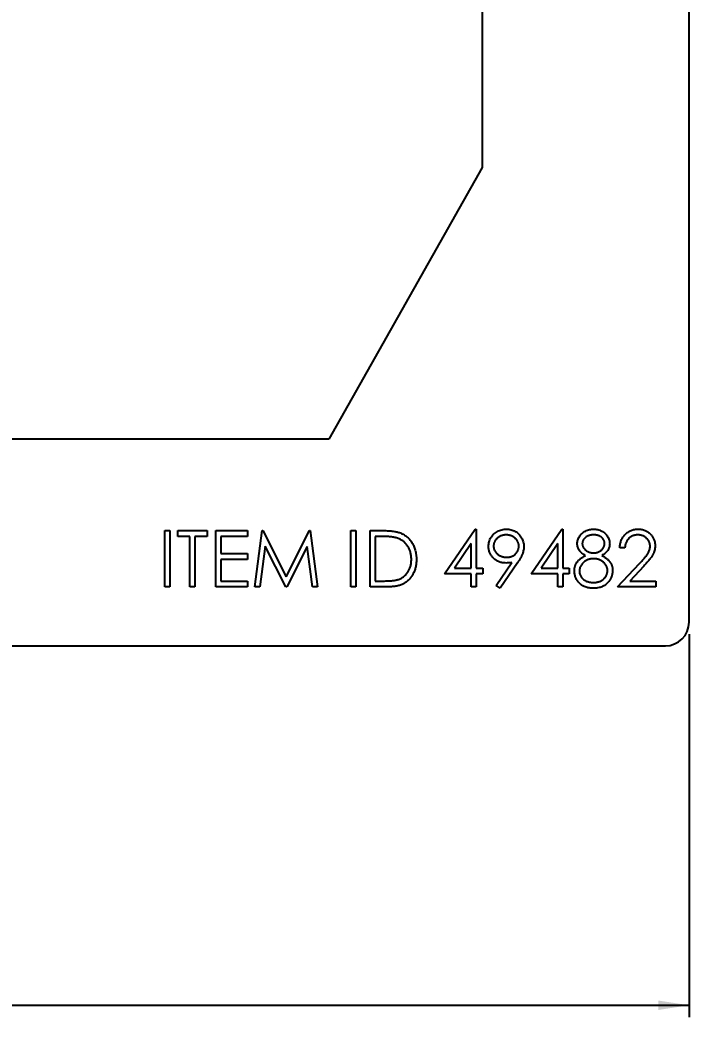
# Model space of a CAD drawing. Header units: millimetres. Extents: x 10 to 411, y 8 to 288.
# Drawn here: x 182.9 to 239.5, y 114.4 to 198.8 of the extents above; entities that cross this region are included whole.
import ezdxf

# ---------------------------------------------------------------- set-up
doc = ezdxf.new("R2010")
doc.units = ezdxf.units.MM
doc.layers.add('DIMENSIONS', color=124, linetype='Continuous')
doc.styles.add('SLDTEXTSTYLE1', font='TXT', dxfattribs={"width": 0.75})
doc.dimstyles.new('SLDDIMSTYLE0', dxfattribs={"dimtxt": 3.5, "dimasz": 2.6, "dimexe": 0, "dimexo": 0.0625, "dimgap": 0.875, "dimtad": 1, "dimlfac": 2, "dimrnd": 1e-09, "dimzin": 12, "dimdsep": 46, "dimtxsty": 'SLDTEXTSTYLE1', "dimsah": 1, "dimcen": 0.09, "dimadec": 0, "dimazin": 3, "dimtfac": 1, "dimtofl": 0, "dimtmove": 0, "dimatfit": 3, "dimfxl": 1, "dimfrac": 2, "dimtolj": 1, "dimtzin": 12, "dimarcsym": 0})

# ---------------------------------------------------------------- blocks, each defined once
blk = doc.blocks.new('_D')
at = {"layer": 'DIMENSIONS'}
for p, q in [((41.006, 146.83), (41.006, 114.391)), ((239.506, 146.83), (239.506, 114.391)), ((41.006, 115.391), (239.506, 115.391))]:
    blk.add_line(p, q, dxfattribs=at)
for points in [[(41.006, 115.391), (43.606, 114.991), (43.606, 115.791)], [(239.506, 115.391), (236.906, 115.791), (236.906, 114.991)]]:
    blk.add_solid(points, dxfattribs=at)
at = {"layer": 'DIMENSIONS', "insert": (136.377, 119.903), "char_height": 3.5, "attachment_point": 1, "style": 'SLDTEXTSTYLE1'}
blk.add_mtext('397', dxfattribs=at)

msp = doc.modelspace()

# ---------------------------------------------------------------- linework, layer by layer
at = {"color": 7, "linetype": 'Continuous', "lineweight": 25}
for p, q in [((222.0063, 258.2297), (222.0063, 186.3297)), ((239.5063, 147.8297), (239.5063, 258.2297)), ((222.0063, 186.3297), (209.0063, 163.3297)), ((209.0063, 163.3297), (181.5063, 163.3297)), ((195.1168, 155.5922), (195.5442, 155.5922)), ((195.1168, 150.8297), (195.1168, 155.5922)), ((195.5442, 155.5922), (195.5442, 150.8297)), ((196.2159, 155.5922), (198.7192, 155.5922)), ((196.2159, 155.1037), (196.2159, 155.5922)), ((198.7192, 155.5922), (198.7192, 155.1037)), ((199.4519, 155.5922), (202.1385, 155.5922)), ((199.4519, 150.8297), (199.4519, 155.5922)), ((202.1385, 155.5922), (202.1385, 155.1037)), ((202.749, 150.8297), (203.3777, 155.5922)), ((203.3777, 155.5922), (203.4388, 155.5922)), ((203.4388, 155.5922), (205.4051, 151.6845)), ((205.4051, 151.6845), (207.3665, 155.5922)), ((207.3665, 155.5922), (207.4285, 155.5922)), ((207.4285, 155.5922), (208.0611, 150.8297)), ((210.8697, 155.5922), (211.2971, 155.5922)), ((210.8697, 150.8297), (210.8697, 155.5922)), ((211.2971, 155.5922), (211.2971, 150.8297)), ((212.5183, 155.5922), (213.4799, 155.5922)), ((212.5183, 150.8297), (212.5183, 155.5922)), ((218.8072, 151.9287), (221.4069, 155.7143)), ((221.4069, 155.7143), (221.4938, 155.7143)), ((221.4938, 155.7143), (221.4938, 152.4172)), ((226.1341, 151.9287), (228.7339, 155.7143)), ((228.7339, 155.7143), (228.8207, 155.7143)), ((228.8207, 155.7143), (228.8207, 152.4172)), ((197.2539, 155.1037), (196.2159, 155.1037)), ((197.2539, 150.8297), (197.2539, 155.1037)), ((197.6813, 155.1037), (197.6813, 150.8297)), ((198.7192, 155.1037), (197.6813, 155.1037)), ((199.8793, 155.1037), (199.8793, 153.6383)), ((202.1385, 155.1037), (199.8793, 155.1037)), ((213.2805, 155.1037), (212.9457, 155.1037)), ((212.9457, 155.1037), (212.9457, 151.3182)), ((203.6344, 154.2642), (203.1793, 150.8297)), ((205.3602, 150.8297), (203.6344, 154.2642)), ((207.1757, 154.2566), (205.4566, 150.8297)), ((207.6318, 150.8297), (207.1757, 154.2566)), ((221.0664, 154.4855), (219.6468, 152.4172)), ((221.0664, 152.4172), (221.0664, 154.4855)), ((228.3933, 154.4855), (226.9737, 152.4172)), ((228.3933, 152.4172), (228.3933, 154.4855)), ((234.0716, 154.1268), (233.6442, 154.1268)), ((199.8793, 153.6383), (202.1385, 153.6383)), ((199.8793, 153.1499), (199.8793, 151.3182)), ((202.1385, 153.1499), (199.8793, 153.1499)), ((202.1385, 153.6383), (202.1385, 153.1499)), ((223.1671, 150.9451), (224.4913, 152.8808)), ((224.975, 152.8522), (223.5087, 150.7076)), ((219.6468, 152.4172), (221.0664, 152.4172)), ((221.4938, 152.4172), (222.0433, 152.4172)), ((222.0433, 152.4172), (222.0433, 151.9287)), ((226.9737, 152.4172), (228.3933, 152.4172)), ((228.8207, 152.4172), (229.3702, 152.4172)), ((229.3702, 152.4172), (229.3702, 151.9287)), ((233.4611, 150.8297), (235.3081, 152.8007)), ((235.6725, 152.5899), (234.4809, 151.3182)), ((199.8793, 151.3182), (202.1385, 151.3182)), ((202.1385, 151.3182), (202.1385, 150.8297)), ((212.9457, 151.3182), (213.4923, 151.3182)), ((221.0664, 151.9287), (218.8072, 151.9287)), ((221.0664, 150.8297), (221.0664, 151.9287)), ((221.4938, 151.9287), (221.4938, 150.8297)), ((222.0433, 151.9287), (221.4938, 151.9287)), ((228.3933, 151.9287), (226.1341, 151.9287)), ((228.3933, 150.8297), (228.3933, 151.9287)), ((228.8207, 151.9287), (228.8207, 150.8297)), ((229.3702, 151.9287), (228.8207, 151.9287)), ((234.4809, 151.3182), (236.6971, 151.3182)), ((236.6971, 151.3182), (236.6971, 150.8297)), ((195.5442, 150.8297), (195.1168, 150.8297)), ((197.6813, 150.8297), (197.2539, 150.8297)), ((202.1385, 150.8297), (199.4519, 150.8297)), ((203.1793, 150.8297), (202.749, 150.8297)), ((205.4566, 150.8297), (205.3602, 150.8297)), ((208.0611, 150.8297), (207.6318, 150.8297)), ((211.2971, 150.8297), (210.8697, 150.8297)), ((213.9942, 150.8297), (212.5183, 150.8297)), ((221.4938, 150.8297), (221.0664, 150.8297)), ((223.5087, 150.7076), (223.1671, 150.9451)), ((228.8207, 150.8297), (228.3933, 150.8297)), ((236.6971, 150.8297), (233.4611, 150.8297)), ((43.0063, 145.8297), (237.5063, 145.8297))]:
    msp.add_line(p, q, dxfattribs=at)
msp.add_arc((237.5063, 147.8297), 2, 270, 0, dxfattribs=at)
for points, knots in [([(213.4799, 155.5922), (213.5636, 155.5916), (213.7252, 155.5904), (213.9587, 155.583), (214.1747, 155.57), (214.3726, 155.551), (214.5529, 155.5276), (214.715, 155.4984), (214.8599, 155.4638), (214.949, 155.4344), (214.9911, 155.4205)], [0, 0, 0, 0, 0.1642892, 0.3174059, 0.4588436, 0.5893665, 0.7078313, 0.81577, 0.9128799, 1, 1, 1, 1]), ([(214.9911, 155.4205), (215.0462, 155.3995), (215.1552, 155.3579), (215.3103, 155.2796), (215.4563, 155.1909), (215.5941, 155.0916), (215.7203, 154.979), (215.8401, 154.8578), (215.9484, 154.7237), (216.0476, 154.5793), (216.1371, 154.4265), (216.2148, 154.2655), (216.2794, 154.0971), (216.333, 153.9218), (216.3753, 153.7392), (216.4041, 153.5491), (216.4231, 153.3522), (216.425, 153.2186), (216.426, 153.1508)], [0, 0, 0, 0, 0.061545, 0.1216943, 0.1811549, 0.2398754, 0.2987019, 0.3576474, 0.4176048, 0.478494, 0.5404071, 0.602345, 0.6650043, 0.7285593, 0.7936505, 0.8605343, 0.929236, 1, 1, 1, 1]), ([(222.5317, 154.2556), (222.5341, 154.3222), (222.5387, 154.453), (222.576, 154.6441), (222.6373, 154.8248), (222.7228, 154.9946), (222.8305, 155.1511), (222.9599, 155.2921), (223.1103, 155.4155), (223.2782, 155.5217), (223.4596, 155.607), (223.6497, 155.67), (223.8469, 155.707), (223.9804, 155.7118), (224.0477, 155.7143)], [0, 0, 0, 0, 0.0852491, 0.1673266, 0.2481753, 0.3288291, 0.4099081, 0.4905845, 0.5729935, 0.6582649, 0.7442216, 0.8290604, 0.9139383, 1, 1, 1, 1]), ([(224.0477, 155.7143), (224.1137, 155.7118), (224.244, 155.7069), (224.4357, 155.6709), (224.6194, 155.6101), (224.7939, 155.5262), (224.9554, 155.421), (225.1007, 155.2956), (225.2264, 155.15), (225.3323, 154.9877), (225.4173, 154.8133), (225.4787, 154.6312), (225.5164, 154.4429), (225.5212, 154.3152), (225.5236, 154.2508)], [0, 0, 0, 0, 0.0855321, 0.1690034, 0.2519432, 0.335682, 0.4194086, 0.5012649, 0.5837029, 0.6680004, 0.7519187, 0.8345977, 0.9165257, 1, 1, 1, 1]), ([(230.0418, 154.4922), (230.0441, 154.5429), (230.0485, 154.645), (230.0847, 154.7968), (230.1437, 154.946), (230.2238, 155.0917), (230.3237, 155.2291), (230.4435, 155.3523), (230.5804, 155.4602), (230.7337, 155.5508), (230.8986, 155.6245), (231.0727, 155.6754), (231.2528, 155.7086), (231.3754, 155.7124), (231.4376, 155.7143)], [0, 0, 0, 0, 0.0740584, 0.1488704, 0.2266677, 0.3077348, 0.3911572, 0.4739294, 0.5579278, 0.6449893, 0.7333641, 0.821092, 0.9092872, 1, 1, 1, 1]), ([(231.4376, 155.7143), (231.4981, 155.7123), (231.6175, 155.7085), (231.7931, 155.6761), (231.961, 155.622), (232.1208, 155.5487), (232.2696, 155.4584), (232.401, 155.349), (232.5171, 155.2263), (232.6132, 155.089), (232.6923, 154.9438), (232.7474, 154.7919), (232.7827, 154.6366), (232.7872, 154.5315), (232.7894, 154.4788)], [0, 0, 0, 0, 0.0894097, 0.1763058, 0.2626259, 0.3494457, 0.4354983, 0.5189281, 0.6013547, 0.6842564, 0.7658067, 0.8448769, 0.9222798, 1, 1, 1, 1]), ([(233.6442, 154.1268), (233.647, 154.1835), (233.6525, 154.2949), (233.6781, 154.4572), (233.7148, 154.6124), (233.7666, 154.7592), (233.831, 154.8989), (233.9082, 155.0309), (233.9996, 155.1547), (234.1033, 155.2692), (234.2159, 155.3742), (234.3374, 155.4649), (234.4651, 155.5415), (234.5986, 155.6056), (234.7394, 155.6537), (234.8862, 155.6894), (235.0397, 155.7108), (235.1442, 155.7131), (235.1974, 155.7143)], [0, 0, 0, 0, 0.0687908, 0.1351033, 0.1989787, 0.2619043, 0.323495, 0.3851954, 0.4469692, 0.5097648, 0.5722506, 0.6334052, 0.6932512, 0.7525832, 0.8125793, 0.8732751, 0.9355499, 1, 1, 1, 1]), ([(235.1974, 155.7143), (235.2496, 155.7131), (235.3522, 155.7107), (235.502, 155.69), (235.6446, 155.6577), (235.7797, 155.6124), (235.9062, 155.5515), (236.0252, 155.4783), (236.138, 155.3936), (236.2395, 155.2939), (236.3327, 155.1875), (236.4131, 155.0739), (236.482, 154.9566), (236.5394, 154.8346), (236.5816, 154.7069), (236.6137, 154.5752), (236.6319, 154.4383), (236.6346, 154.3456), (236.6361, 154.2985)], [0, 0, 0, 0, 0.0694755, 0.1365168, 0.2007888, 0.2638297, 0.325735, 0.3872907, 0.4495092, 0.5129678, 0.5762752, 0.6375801, 0.6979026, 0.7571721, 0.8165985, 0.8766532, 0.9372896, 1, 1, 1, 1]), ([(214.744, 154.9702), (214.7041, 154.9812), (214.6192, 155.0047), (214.4806, 155.0303), (214.3246, 155.0529), (214.1506, 155.072), (213.9587, 155.0858), (213.7487, 155.0961), (213.5207, 155.103), (213.3626, 155.1035), (213.2805, 155.1037)], [0, 0, 0, 0, 0.0843186, 0.1792845, 0.2865825, 0.4051115, 0.5355929, 0.6781902, 0.8329758, 1, 1, 1, 1]), ([(215.9986, 153.1518), (215.9979, 153.2075), (215.9965, 153.3169), (215.9792, 153.4775), (215.954, 153.6319), (215.9176, 153.7802), (215.8712, 153.9226), (215.8132, 154.0584), (215.747, 154.1891), (215.6682, 154.3115), (215.5819, 154.4273), (215.4861, 154.5334), (215.3824, 154.63), (215.2719, 154.7186), (215.1514, 154.7957), (215.0238, 154.8647), (214.8873, 154.9232), (214.7923, 154.9543), (214.744, 154.9702)], [0, 0, 0, 0, 0.0701512, 0.1378126, 0.2032262, 0.2671741, 0.330024, 0.3917943, 0.4530844, 0.5143339, 0.575, 0.6348655, 0.6941163, 0.7534416, 0.8131258, 0.8740797, 0.936007, 1, 1, 1, 1]), ([(224.0257, 155.2258), (223.9895, 155.2248), (223.9183, 155.2227), (223.8134, 155.2105), (223.7129, 155.1883), (223.6161, 155.1578), (223.5232, 155.1184), (223.4342, 155.0708), (223.3498, 155.0139), (223.2706, 154.9494), (223.197, 154.8799), (223.1342, 154.804), (223.0803, 154.7256), (223.0356, 154.6437), (223.0016, 154.5577), (222.9763, 154.4683), (222.9618, 154.375), (222.9601, 154.3116), (222.9591, 154.2794)], [0, 0, 0, 0, 0.0687118, 0.1348121, 0.1995376, 0.2633349, 0.3267475, 0.3903285, 0.4541258, 0.5192033, 0.5835101, 0.6454972, 0.7052898, 0.7634876, 0.8218564, 0.8800043, 0.9391077, 1, 1, 1, 1]), ([(225.0962, 154.2794), (225.0952, 154.3116), (225.0935, 154.375), (225.079, 154.4683), (225.0537, 154.5577), (225.0197, 154.6437), (224.9749, 154.7256), (224.9212, 154.8044), (224.8573, 154.8796), (224.7838, 154.9495), (224.7046, 155.0139), (224.6201, 155.0708), (224.5312, 155.1184), (224.4382, 155.1578), (224.3412, 155.1884), (224.24, 155.2105), (224.1342, 155.2227), (224.0623, 155.2248), (224.0257, 155.2258)], [0, 0, 0, 0, 0.0607601, 0.1197352, 0.1777569, 0.235999, 0.2940704, 0.3537332, 0.4159726, 0.4801398, 0.5450761, 0.6087349, 0.6721779, 0.7354528, 0.7991116, 0.8642837, 0.9308371, 1, 1, 1, 1]), ([(231.4137, 155.2258), (231.3803, 155.225), (231.315, 155.2232), (231.2191, 155.2142), (231.128, 155.1965), (231.0406, 155.1731), (230.9582, 155.1414), (230.8796, 155.1041), (230.8062, 155.0588), (230.737, 155.008), (230.6747, 154.952), (230.6195, 154.8938), (230.5736, 154.832), (230.5346, 154.7683), (230.5063, 154.7008), (230.4852, 154.6315), (230.4709, 154.5596), (230.4698, 154.5104), (230.4692, 154.4855)], [0, 0, 0, 0, 0.0752433, 0.1472088, 0.2164471, 0.284025, 0.3506554, 0.4150313, 0.4796298, 0.5446516, 0.6080442, 0.6678276, 0.7251142, 0.7809917, 0.835527, 0.8894382, 0.9440721, 1, 1, 1, 1]), ([(232.362, 154.4951), (232.3613, 154.5177), (232.3599, 154.5626), (232.348, 154.6289), (232.3285, 154.6937), (232.302, 154.7576), (232.2671, 154.8195), (232.2258, 154.8806), (232.1756, 154.9394), (232.1193, 154.9973), (232.0554, 155.0509), (231.9841, 155.098), (231.9057, 155.1381), (231.8203, 155.1706), (231.7281, 155.195), (231.6296, 155.2133), (231.524, 155.2236), (231.4513, 155.2251), (231.4137, 155.2258)], [0, 0, 0, 0, 0.0509024, 0.101034, 0.1510838, 0.203062, 0.2562484, 0.3108467, 0.3687691, 0.430015, 0.4925196, 0.5560487, 0.6219957, 0.6901924, 0.7613849, 0.8363562, 0.915487, 1, 1, 1, 1]), ([(235.1754, 155.2258), (235.1382, 155.2249), (235.0651, 155.223), (234.9577, 155.2096), (234.8552, 155.1865), (234.7575, 155.155), (234.6642, 155.1149), (234.576, 155.065), (234.4929, 155.0054), (234.4148, 154.9379), (234.3429, 154.8627), (234.2797, 154.7788), (234.2245, 154.6879), (234.1763, 154.5901), (234.1372, 154.4846), (234.1073, 154.3717), (234.0836, 154.2519), (234.0757, 154.1692), (234.0716, 154.1268)], [0, 0, 0, 0, 0.0644387, 0.1265469, 0.1868872, 0.2458775, 0.3040409, 0.3621912, 0.4209759, 0.4806603, 0.5406003, 0.6006891, 0.6619358, 0.7244425, 0.7890384, 0.8563138, 0.926352, 1, 1, 1, 1]), ([(236.2087, 154.2604), (236.2078, 154.2929), (236.2061, 154.3569), (236.191, 154.4508), (236.1683, 154.5414), (236.1357, 154.6289), (236.0927, 154.7125), (236.0404, 154.7923), (235.98, 154.8694), (235.9101, 154.9418), (235.8333, 155.008), (235.7522, 155.0667), (235.6664, 155.1157), (235.5763, 155.1559), (235.4821, 155.1875), (235.3836, 155.2093), (235.2811, 155.223), (235.2111, 155.2249), (235.1754, 155.2258)], [0, 0, 0, 0, 0.0619654, 0.1221219, 0.1809885, 0.2399332, 0.2999058, 0.3599888, 0.4217757, 0.4865758, 0.5515348, 0.6150175, 0.6772586, 0.73973, 0.8030501, 0.8664951, 0.9319735, 1, 1, 1, 1]), ([(223.9904, 152.8446), (223.9404, 152.8459), (223.8423, 152.8484), (223.698, 152.8683), (223.5594, 152.899), (223.4268, 152.9448), (223.2997, 153.0017), (223.1783, 153.0722), (223.0629, 153.1553), (222.9548, 153.2503), (222.8564, 153.3546), (222.7687, 153.465), (222.6958, 153.5829), (222.6353, 153.7056), (222.5894, 153.8351), (222.556, 153.9699), (222.5354, 154.1109), (222.533, 154.2069), (222.5317, 154.2556)], [0, 0, 0, 0, 0.0662949, 0.1301311, 0.1928622, 0.25436, 0.3159098, 0.3773381, 0.4402053, 0.5041751, 0.5680336, 0.6302277, 0.6908615, 0.7514218, 0.8114657, 0.8727505, 0.9353907, 1, 1, 1, 1]), ([(222.9591, 154.2794), (222.96, 154.2473), (222.9616, 154.1838), (222.9773, 154.0906), (223.0035, 154.0012), (223.0386, 153.9148), (223.0849, 153.8322), (223.1417, 153.7539), (223.2082, 153.6789), (223.2837, 153.6084), (223.3662, 153.5437), (223.4544, 153.4872), (223.5467, 153.4395), (223.6433, 153.4012), (223.7437, 153.3704), (223.8488, 153.3484), (223.958, 153.3362), (224.0321, 153.3341), (224.0696, 153.3331)], [0, 0, 0, 0, 0.05953959, 0.11742296, 0.17444044, 0.23173389, 0.28972198, 0.3492004, 0.41051553, 0.47508028, 0.54009448, 0.6044441, 0.66869667, 0.7321102, 0.79673935, 0.86290573, 0.93046164, 1, 1, 1, 1]), ([(224.0696, 153.3331), (224.1075, 153.3341), (224.1812, 153.3361), (224.2892, 153.3484), (224.3912, 153.3701), (224.4874, 153.4013), (224.5787, 153.4389), (224.6638, 153.4868), (224.7426, 153.544), (224.8158, 153.6082), (224.8808, 153.6796), (224.9387, 153.7543), (224.9879, 153.8327), (225.0268, 153.9157), (225.0587, 154.0013), (225.0808, 154.0909), (225.093, 154.184), (225.0951, 154.2473), (225.0962, 154.2794)], [0, 0, 0, 0, 0.072713, 0.1415475, 0.2083625, 0.2724616, 0.33539, 0.3977113, 0.4593834, 0.5220982, 0.5843148, 0.6443919, 0.703345, 0.7615089, 0.8200305, 0.878517, 0.9382645, 1, 1, 1, 1]), ([(225.5236, 154.2508), (225.522, 154.2008), (225.5187, 154.0994), (225.4959, 153.9453), (225.4573, 153.7883), (225.4134, 153.6553), (225.371, 153.5455), (225.3311, 153.4587), (225.2869, 153.3674), (225.2353, 153.2725), (225.1798, 153.1728), (225.1172, 153.0693), (225.0487, 152.9618), (225, 152.8893), (224.975, 152.8522)], [0, 0, 0, 0, 0.09832, 0.1994175, 0.3056026, 0.4161624, 0.4745824, 0.5370065, 0.6038574, 0.6740896, 0.749417, 0.8282535, 0.9120542, 1, 1, 1, 1]), ([(230.7373, 153.4828), (230.6821, 153.513), (230.5751, 153.5713), (230.4335, 153.6784), (230.3119, 153.7945), (230.2136, 153.9219), (230.1362, 154.0567), (230.0831, 154.198), (230.0472, 154.3432), (230.0436, 154.4424), (230.0418, 154.4922)], [0, 0, 0, 0, 0.1458601, 0.2824259, 0.4108504, 0.5350294, 0.6547011, 0.7701334, 0.8845558, 1, 1, 1, 1]), ([(230.4692, 154.4855), (230.4702, 154.4606), (230.472, 154.4115), (230.4863, 154.3389), (230.5076, 154.2676), (230.5412, 154.1992), (230.5814, 154.1314), (230.631, 154.0659), (230.6902, 154.0024), (230.7569, 153.9415), (230.8296, 153.8845), (230.9066, 153.835), (230.987, 153.7936), (231.0698, 153.7591), (231.1561, 153.7323), (231.2451, 153.7133), (231.3371, 153.7015), (231.3994, 153.7001), (231.4309, 153.6994)], [0, 0, 0, 0, 0.0545639, 0.1078262, 0.1619237, 0.2175097, 0.2744983, 0.3348148, 0.3975549, 0.4647546, 0.5329012, 0.6000972, 0.6653542, 0.7310836, 0.7968835, 0.8632916, 0.9308312, 1, 1, 1, 1]), ([(231.4309, 153.6994), (231.4714, 153.7006), (231.5519, 153.703), (231.6707, 153.7249), (231.7862, 153.7595), (231.8971, 153.8068), (232.0007, 153.8662), (232.093, 153.9372), (232.1733, 154.0184), (232.2407, 154.1083), (232.2929, 154.2041), (232.3336, 154.3001), (232.3574, 154.3976), (232.3605, 154.4628), (232.362, 154.4951)], [0, 0, 0, 0, 0.0896899, 0.178494, 0.2668378, 0.3565582, 0.4453342, 0.5308058, 0.6140762, 0.6977071, 0.7791419, 0.8553536, 0.9285568, 1, 1, 1, 1]), ([(232.7894, 154.4788), (232.7875, 154.4272), (232.7836, 154.3257), (232.7514, 154.1777), (232.6971, 154.0392), (232.6229, 153.9085), (232.5263, 153.7879), (232.4084, 153.676), (232.2703, 153.5719), (232.1666, 153.5131), (232.113, 153.4828)], [0, 0, 0, 0, 0.121904, 0.2394126, 0.3554101, 0.4720907, 0.592859, 0.7187035, 0.8548924, 1, 1, 1, 1]), ([(235.3081, 152.8007), (235.353, 152.8476), (235.4394, 152.9378), (235.5616, 153.0695), (235.6713, 153.1916), (235.7693, 153.304), (235.8534, 153.4082), (235.9281, 153.501), (235.9879, 153.5864), (236.0528, 153.6854), (236.1157, 153.8062), (236.1698, 153.9539), (236.2027, 154.106), (236.2067, 154.2087), (236.2087, 154.2604)], [0, 0, 0, 0, 0.1108026, 0.2128292, 0.3061013, 0.3906473, 0.4669245, 0.534481, 0.5935869, 0.644557, 0.7362005, 0.825024, 0.9119856, 1, 1, 1, 1]), ([(236.6361, 154.2985), (236.6338, 154.2322), (236.6292, 154.1007), (236.5901, 153.9075), (236.5291, 153.7202), (236.4556, 153.5695), (236.3815, 153.4481), (236.3147, 153.3482), (236.2365, 153.2405), (236.1458, 153.1256), (236.0444, 153.0024), (235.9314, 152.8711), (235.8061, 152.733), (235.7181, 152.6387), (235.6725, 152.5899)], [0, 0, 0, 0, 0.0987022, 0.1956723, 0.2924224, 0.3913425, 0.4444624, 0.5042288, 0.5703523, 0.6425458, 0.7222875, 0.8079211, 0.9004695, 1, 1, 1, 1]), ([(216.426, 153.1508), (216.4251, 153.092), (216.4234, 152.976), (216.4083, 152.805), (216.3863, 152.6391), (216.3522, 152.4791), (216.3108, 152.3235), (216.2578, 152.1741), (216.1971, 152.0294), (216.1262, 151.8914), (216.0485, 151.7606), (215.965, 151.6374), (215.876, 151.5234), (215.7805, 151.4183), (215.6798, 151.3223), (215.5732, 151.2345), (215.4605, 151.1567), (215.3421, 151.0859), (215.2147, 151.0241), (215.0757, 150.9718), (214.9246, 150.9285), (214.7618, 150.8923), (214.587, 150.8636), (214.4, 150.8444), (214.201, 150.8314), (214.0645, 150.8303), (213.9942, 150.8297)], [0, 0, 0, 0, 0.0460807, 0.0908068, 0.1342953, 0.1770244, 0.2188227, 0.2602441, 0.3010799, 0.3416139, 0.3815834, 0.4201196, 0.4580746, 0.4947385, 0.5311946, 0.5669337, 0.6027127, 0.6383266, 0.6748532, 0.7134674, 0.7544418, 0.7978154, 0.8439895, 0.8930716, 0.9449633, 1, 1, 1, 1]), ([(214.8537, 151.4393), (214.8972, 151.4546), (214.9831, 151.4849), (215.1068, 151.5401), (215.2221, 151.6054), (215.3311, 151.6781), (215.4322, 151.7606), (215.5267, 151.8512), (215.6143, 151.9503), (215.6942, 152.0578), (215.7656, 152.1731), (215.8275, 152.2949), (215.8817, 152.422), (215.9243, 152.5563), (215.9576, 152.6966), (215.9813, 152.843), (215.996, 152.9953), (215.9977, 153.099), (215.9986, 153.1518)], [0, 0, 0, 0, 0.0624145, 0.12333823, 0.18312454, 0.24178299, 0.30057888, 0.35968007, 0.41888164, 0.47953066, 0.54085054, 0.6023034, 0.66446321, 0.72780572, 0.79289481, 0.85967233, 0.9284644, 1, 1, 1, 1]), ([(224.4913, 152.8808), (224.4068, 152.8705), (224.2405, 152.8502), (224.0729, 152.8464), (223.9904, 152.8446)], [0, 0, 0, 0, 0.5078576, 1, 1, 1, 1]), ([(229.7976, 152.1777), (229.7984, 152.2111), (229.7999, 152.2772), (229.8107, 152.3748), (229.828, 152.4697), (229.8515, 152.5625), (229.8833, 152.6523), (229.9217, 152.7395), (229.9665, 152.8244), (230.0184, 152.9074), (230.0786, 152.9872), (230.1469, 153.0653), (230.2245, 153.1405), (230.3106, 153.2136), (230.4041, 153.2859), (230.5076, 153.3536), (230.6183, 153.4215), (230.697, 153.462), (230.7373, 153.4828)], [0, 0, 0, 0, 0.0588536, 0.1163155, 0.1726748, 0.2287804, 0.2845804, 0.3402565, 0.3966298, 0.4535073, 0.5123182, 0.5726484, 0.6360219, 0.7023629, 0.7714831, 0.8441845, 0.9200698, 1, 1, 1, 1]), ([(231.4414, 153.2109), (231.399, 153.2102), (231.316, 153.2087), (231.1942, 153.1923), (231.0774, 153.1694), (230.9659, 153.1346), (230.8597, 153.0894), (230.7583, 153.0351), (230.6624, 152.9709), (230.5734, 152.8976), (230.4922, 152.8186), (230.4209, 152.7349), (230.3603, 152.6482), (230.3116, 152.5573), (230.2715, 152.4642), (230.2453, 152.3665), (230.2284, 152.2661), (230.2261, 152.1978), (230.225, 152.1634)], [0, 0, 0, 0, 0.0712687, 0.1398118, 0.2064974, 0.2715352, 0.3360818, 0.4005284, 0.4649838, 0.5300503, 0.5944234, 0.6555827, 0.7148491, 0.7721151, 0.8289992, 0.8851222, 0.9420794, 1, 1, 1, 1]), ([(232.6063, 152.2083), (232.605, 152.2407), (232.6026, 152.3048), (232.5872, 152.3997), (232.5601, 152.4915), (232.5229, 152.5811), (232.4734, 152.6667), (232.4151, 152.7507), (232.3447, 152.8307), (232.2653, 152.9072), (232.1786, 152.978), (232.0866, 153.0406), (231.9897, 153.0933), (231.8884, 153.1362), (231.7827, 153.1699), (231.6728, 153.1935), (231.5585, 153.2083), (231.4809, 153.2101), (231.4414, 153.2109)], [0, 0, 0, 0, 0.05733943, 0.11306333, 0.16918145, 0.22577456, 0.2838263, 0.34345428, 0.40590696, 0.47139226, 0.53800283, 0.60306356, 0.66760183, 0.73222544, 0.79700481, 0.86304799, 0.93035699, 1, 1, 1, 1]), ([(232.113, 153.4828), (232.152, 153.4625), (232.228, 153.4229), (232.3363, 153.359), (232.4353, 153.2918), (232.5277, 153.2242), (232.6118, 153.1538), (232.6869, 153.0803), (232.7546, 153.0055), (232.8137, 152.9281), (232.8657, 152.8484), (232.9106, 152.766), (232.949, 152.6814), (232.9794, 152.5933), (233.0045, 152.5033), (233.0217, 152.4101), (233.031, 152.3143), (233.0328, 152.2496), (233.0337, 152.2168)], [0, 0, 0, 0, 0.0795248, 0.1551, 0.2272198, 0.2959105, 0.3620559, 0.4255201, 0.4858127, 0.5444947, 0.6014596, 0.6578406, 0.7139745, 0.769468, 0.82613, 0.8828854, 0.9407009, 1, 1, 1, 1]), ([(231.409, 150.7076), (231.345, 150.7091), (231.2205, 150.7122), (231.0393, 150.7329), (230.8704, 150.7691), (230.7128, 150.8187), (230.5675, 150.8832), (230.4349, 150.9635), (230.313, 151.0563), (230.2056, 151.1644), (230.1102, 151.2801), (230.0264, 151.3995), (229.9568, 151.5226), (229.8978, 151.6475), (229.8527, 151.7761), (229.8214, 151.9075), (229.8016, 152.0417), (229.7989, 152.1322), (229.7976, 152.1777)], [0, 0, 0, 0, 0.07855643, 0.15286284, 0.22355969, 0.29037494, 0.35540307, 0.41829116, 0.48038856, 0.54307262, 0.60492394, 0.66439831, 0.72194255, 0.77837489, 0.83382994, 0.88886124, 0.94408894, 1, 1, 1, 1]), ([(230.225, 152.1634), (230.2269, 152.1206), (230.2305, 152.0358), (230.2597, 151.9104), (230.3066, 151.789), (230.3719, 151.6726), (230.4529, 151.5638), (230.5524, 151.469), (230.6643, 151.3847), (230.7924, 151.3166), (230.9323, 151.2621), (231.084, 151.2246), (231.2453, 151.1998), (231.3567, 151.1973), (231.4137, 151.196)], [0, 0, 0, 0, 0.0748982, 0.1485963, 0.2244712, 0.3023227, 0.3819186, 0.4611487, 0.5424171, 0.6267161, 0.7145968, 0.8049029, 0.9001273, 1, 1, 1, 1]), ([(231.4137, 151.196), (231.4583, 151.1969), (231.5451, 151.1986), (231.6718, 151.2133), (231.7913, 151.2366), (231.9035, 151.2705), (232.0095, 151.312), (232.1077, 151.3653), (232.2005, 151.4259), (232.2833, 151.4978), (232.3587, 151.5747), (232.4245, 151.656), (232.4816, 151.7397), (232.5264, 151.8275), (232.5622, 151.9179), (232.5879, 152.0115), (232.6038, 152.1088), (232.6054, 152.1748), (232.6063, 152.2083)], [0, 0, 0, 0, 0.0765589, 0.1491614, 0.2188268, 0.2855671, 0.3503131, 0.4141252, 0.4771792, 0.540368, 0.6022024, 0.6620337, 0.7199344, 0.7759074, 0.8311149, 0.8866674, 0.9425524, 1, 1, 1, 1]), ([(233.0337, 152.2168), (233.0326, 152.171), (233.0305, 152.0802), (233.0124, 151.9463), (232.9853, 151.8162), (232.9458, 151.69), (232.8945, 151.5683), (232.8312, 151.4512), (232.7596, 151.3366), (232.7021, 151.2661), (232.673, 151.2304)], [0, 0, 0, 0, 0.1281582, 0.2536731, 0.3773253, 0.4993846, 0.6229184, 0.7458394, 0.8713953, 1, 1, 1, 1]), ([(213.4923, 151.3182), (213.5709, 151.3185), (213.722, 151.3191), (213.9392, 151.3248), (214.1377, 151.3341), (214.3175, 151.3472), (214.4785, 151.3644), (214.6209, 151.3836), (214.7445, 151.4076), (214.8192, 151.4293), (214.8537, 151.4393)], [0, 0, 0, 0, 0.17190066, 0.33062793, 0.47554884, 0.60674619, 0.7250238, 0.82974239, 0.92132282, 1, 1, 1, 1]), ([(232.673, 151.2304), (232.6352, 151.1888), (232.5599, 151.106), (232.4309, 150.9986), (232.2894, 150.9083), (232.1358, 150.8347), (231.9706, 150.7775), (231.7938, 150.7363), (231.6052, 150.7127), (231.4755, 150.7093), (231.409, 150.7076)], [0, 0, 0, 0, 0.11928345, 0.23709288, 0.35479604, 0.4745763, 0.59746007, 0.72492615, 0.8588832, 1, 1, 1, 1])]:
    msp.add_open_spline(points, degree=3, knots=knots, dxfattribs=at)

# ---------------------------------------------------------------- dimensions: what is measured, and where the dimension line sits
at = {"layer": 'DIMENSIONS'}
dim = msp.add_linear_dim(base=(239.5063, 115.3915), p1=(41.0063, 147.8297), p2=(239.5063, 147.8297), dimstyle='SLDDIMSTYLE0', dxfattribs=at)
dim.commit()
dim.dimension.update_dxf_attribs({"geometry": '_D', "text_midpoint": (140.2563, 115.3915), "dimtype": 160})

doc.saveas('drawing.dxf')
